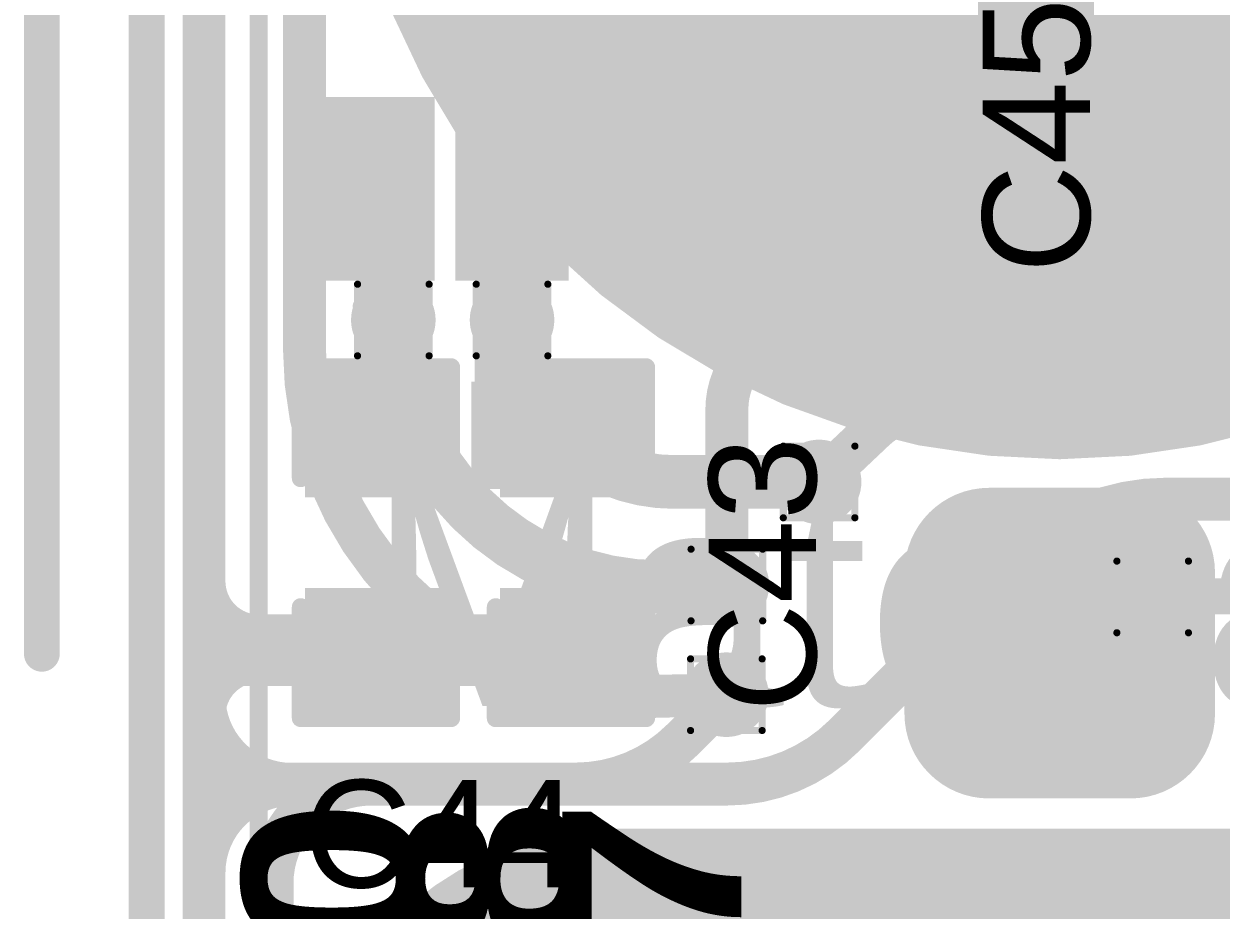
# Model space of a CAD drawing. Header units: inches. Extents: x -17 to 443, y -40 to 218.
# Drawn here: x -2.65 to 5.84, y 15.25 to 21.54 of the extents above; entities that cross this region are included whole.
import ezdxf

# ---------------------------------------------------------------- set-up
doc = ezdxf.new("R2010")
doc.units = ezdxf.units.IN
for name, color, linetype in [('Board Outline', 216, 'Continuous'), ('Bottom Layer', 5, 'Continuous'), ('Bottom Overlay', 54, 'Continuous'), ('Bottom Paste', 16, 'Continuous'), ('Bottom Solder', 6, 'Continuous'), ('Dimension', 6, 'Continuous'), ('Drill Drawing', 1, 'Continuous'), ('Fabrication', 76, 'Continuous'), ('Top Layer', 1, 'Continuous'), ('Top Overlay', 2, 'Continuous'), ('Top Paste', 8, 'Continuous'), ('Top Solder', 216, 'Continuous'), ('Via Holes', 16, 'Continuous')]:
    doc.layers.add(name, color=color, linetype=linetype)
doc.styles.add('Arial', font='', dxfattribs={"height": 0.2})
doc.styles.add('Arial Black_Bold', font='', dxfattribs={"height": 0.2})
doc.styles.get('Arial').set_extended_font_data('Arial')
doc.styles.get('Arial Black_Bold').set_extended_font_data('Arial Black', bold=True)

# ---------------------------------------------------------------- blocks, each defined once
blk = doc.blocks.new('SEMG_PAD_B_64')
at = {"layer": 'Bottom Layer'}
h = blk.add_hatch(color=5, dxfattribs=at)
edge = h.paths.add_edge_path()
edge.add_arc((-3.14997338, 0.0128143), 2.09999834, 90, 270)
edge.add_line((-3.14997338, -2.08718404), (3.150029259999999, -2.08718404))
edge.add_arc((3.15002926, 0.0128143), 2.09999834, 270, 450)
edge.add_line((3.15002926, 2.11281264), (-3.14997338, 2.11281264))
h = blk.add_hatch(color=5, dxfattribs=at)
edge = h.paths.add_edge_path()
edge.add_arc((2.794e-05, -9.98718602), 5.00000016, 0, 360)
at = {"layer": 'Bottom Paste'}
h = blk.add_hatch(color=16, dxfattribs=at)
edge = h.paths.add_edge_path()
edge.add_arc((-3.14997338, 0.0128143), 2.09999834, 90, 270)
edge.add_line((-3.14997338, -2.08718404), (3.150029259999999, -2.08718404))
edge.add_arc((3.15002926, 0.0128143), 2.09999834, 270, 450)
edge.add_line((3.15002926, 2.11281264), (-3.14997338, 2.11281264))
h = blk.add_hatch(color=16, dxfattribs=at)
edge = h.paths.add_edge_path()
edge.add_arc((2.794e-05, -9.98718602), 5.00000016, 0, 360)
at = {"layer": 'Bottom Solder'}
h = blk.add_hatch(color=6, dxfattribs=at)
edge = h.paths.add_edge_path()
edge.add_arc((-3.14997338, 0.0128143), 2.20159834, 90, 270)
edge.add_line((-3.14997338, -2.18878404), (3.150029259999999, -2.18878404))
edge.add_arc((3.15002926, 0.0128143), 2.20159834, 270, 450)
edge.add_line((3.15002926, 2.21441264), (-3.14997338, 2.21441264))
h = blk.add_hatch(color=6, dxfattribs=at)
edge = h.paths.add_edge_path()
edge.add_arc((2.794e-05, -9.98718602), 5.10160016, 0, 360)
at = {"layer": 'Bottom Overlay', "const_width": 0.127}
blk.add_lwpolyline([(5.683262699999999, 10.96579468), (5.683262699999999, -10.96562958)], dxfattribs=at)
blk = doc.blocks.new('SOT_23_5_69')
at = {"layer": 'Top Layer'}
for points in [[(-1.85000011, 1.25000004), (-0.74999977, 1.25000004), (-0.74999977, 0.65000124), (-1.85000011, 0.65000124)], [(0.74999977, 1.25000004), (1.85000011, 1.25000004), (1.85000011, 0.65000124), (0.74999977, 0.65000124)], [(-1.85000011, 0.2999994), (-0.74999977, 0.2999994), (-0.74999977, -0.2999994), (-1.85000011, -0.2999994)], [(-1.85000011, -0.65000124), (-0.74999977, -0.65000124), (-0.74999977, -1.25000004), (-1.85000011, -1.25000004)], [(0.74999977, -0.65000124), (1.85000011, -0.65000124), (1.85000011, -1.25000004), (0.74999977, -1.25000004)]]:
    blk.add_hatch(color=1, dxfattribs=at).paths.add_polyline_path(points)
at = {"layer": 'Top Paste'}
for points in [[(-1.85000011, 1.25000004), (-0.74999977, 1.25000004), (-0.74999977, 0.65000124), (-1.85000011, 0.65000124)], [(0.74999977, 1.25000004), (1.85000011, 1.25000004), (1.85000011, 0.65000124), (0.74999977, 0.65000124)], [(-1.85000011, 0.2999994), (-0.74999977, 0.2999994), (-0.74999977, -0.2999994), (-1.85000011, -0.2999994)], [(-1.85000011, -0.65000124), (-0.74999977, -0.65000124), (-0.74999977, -1.25000004), (-1.85000011, -1.25000004)], [(0.74999977, -0.65000124), (1.85000011, -0.65000124), (1.85000011, -1.25000004), (0.74999977, -1.25000004)]]:
    blk.add_hatch(color=8, dxfattribs=at).paths.add_polyline_path(points)
at = {"layer": 'Top Solder'}
for points in [[(-1.95160011, 1.35160004), (-0.6483997699999999, 1.35160004), (-0.6483997699999999, 0.54840124), (-1.95160011, 0.54840124)], [(0.6483997699999999, 1.35160004), (1.95160011, 1.35160004), (1.95160011, 0.54840124), (0.6483997699999999, 0.54840124)], [(-1.95160011, 0.4015993999999999), (-0.6483997699999999, 0.4015993999999999), (-0.6483997699999999, -0.4015993999999999), (-1.95160011, -0.4015993999999999)], [(-1.95160011, -0.54840124), (-0.6483997699999999, -0.54840124), (-0.6483997699999999, -1.35160004), (-1.95160011, -1.35160004)], [(0.6483997699999999, -0.54840124), (1.95160011, -0.54840124), (1.95160011, -1.35160004), (0.6483997699999999, -1.35160004)]]:
    blk.add_hatch(color=216, dxfattribs=at).paths.add_polyline_path(points)
at = {"layer": 'Top Overlay', "const_width": 0.127}
for points in [[(-0.87900256, 1.4986), (-0.87900256, 1.3986002)], [(-0.87900256, 1.4986), (0.8735949, 1.4986)], [(0.8735949, 1.4986), (0.8735974400000001, 1.3986002)], [(-2.1336, 1.0668), (-2.1336, 0.8128)], [(-2.1336, 1.0668), (-2.0066, 0.9397999999999999)], [(-2.0066, 0.9397999999999999), (-2.1336, 0.8128)], [(0.88000078, 0.43999912), (0.8800033199999999, -0.41800018)], [(-0.87900256, -1.3986002), (-0.87900256, -1.4986)], [(0.8735974400000001, -1.3986002), (0.8735949, -1.4986)], [(-0.87900256, -1.4986), (0.8735949, -1.4986)]]:
    blk.add_lwpolyline(points, dxfattribs=at)
at = {"layer": 'Top Overlay', "const_width": 0.0635}
for points in [[(-0.9107525599999998, 1.4986, 1), (-0.8472525599999999, 1.4986, 1)], [(-0.9107525599999998, 1.4986, 1), (-0.8472525599999999, 1.4986, 1)], [(0.8418448999999999, 1.4986, 1), (0.9053449, 1.4986, 1)], [(0.8418448999999999, 1.4986, 1), (0.9053449, 1.4986, 1)], [(-0.9107525599999998, 1.3986002, 1), (-0.8472525599999999, 1.3986002, 1)], [(0.84184744, 1.3986002, 1), (0.9053474399999999, 1.3986002, 1)], [(-2.16535, 1.0668, 1), (-2.10185, 1.0668, 1)], [(-2.16535, 1.0668, 1), (-2.10185, 1.0668, 1)], [(-2.03835, 0.9397999999999999, 1), (-1.97485, 0.9397999999999999, 1)], [(-2.03835, 0.9397999999999999, 1), (-1.97485, 0.9397999999999999, 1)], [(-2.16535, 0.8128, 1), (-2.10185, 0.8128, 1)], [(-2.16535, 0.8128, 1), (-2.10185, 0.8128, 1)], [(0.84825078, 0.43999912, 1), (0.91175078, 0.43999912, 1)], [(0.8482533200000001, -0.41800018, 1), (0.9117533199999999, -0.41800018, 1)], [(-0.9107525599999998, -1.3986002, 1), (-0.8472525599999999, -1.3986002, 1)], [(0.84184744, -1.3986002, 1), (0.9053474399999999, -1.3986002, 1)], [(-0.9107525599999998, -1.4986, 1), (-0.8472525599999999, -1.4986, 1)], [(-0.9107525599999998, -1.4986, 1), (-0.8472525599999999, -1.4986, 1)], [(0.8418448999999999, -1.4986, 1), (0.9053449, -1.4986, 1)], [(0.8418448999999999, -1.4986, 1), (0.9053449, -1.4986, 1)]]:
    blk.add_lwpolyline(points, format="xyb", close=True, dxfattribs=at)
blk = doc.blocks.new('T____P____SMD_3_P____204')
at = {"layer": 'Top Layer'}
h = blk.add_hatch(color=1, dxfattribs=at)
edge = h.paths.add_edge_path()
edge.add_arc((-0.9999992699999999, 0), 1.00000054, 90, 270)
edge.add_line((-0.9999992700000001, -1.00000054), (0.9999992699999997, -1.00000054))
edge.add_arc((0.9999992699999999, 0), 1.00000054, 270, 450)
edge.add_line((0.99999927, 1.00000054), (-0.9999992699999998, 1.00000054))
h = blk.add_hatch(color=1, dxfattribs=at)
edge = h.paths.add_edge_path()
edge.add_arc((-0.50000154, -2.03999846), 0.499999, 90, 180)
edge.add_line((-1.00000054, -2.03999846), (-1.00000054, -3.04000154))
edge.add_arc((-0.50000154, -3.04000154), 0.499999, 180, 270)
edge.add_line((-0.5000015400000001, -3.54000054), (0.5000015399999999, -3.54000054))
edge.add_arc((0.50000154, -3.04000154), 0.499999, 270, 360)
edge.add_line((1.00000054, -3.04000154), (1.00000054, -2.03999846))
edge.add_arc((0.50000154, -2.03999846), 0.499999, 0, 90)
edge.add_line((0.50000154, -1.53999946), (-0.50000154, -1.53999946))
at = {"layer": 'Top Paste'}
h = blk.add_hatch(color=8, dxfattribs=at)
edge = h.paths.add_edge_path()
edge.add_arc((-0.9999992699999999, 0), 1.00000054, 90, 270)
edge.add_line((-0.9999992700000001, -1.00000054), (0.9999992699999997, -1.00000054))
edge.add_arc((0.9999992699999999, 0), 1.00000054, 270, 450)
edge.add_line((0.99999927, 1.00000054), (-0.9999992699999998, 1.00000054))
h = blk.add_hatch(color=8, dxfattribs=at)
edge = h.paths.add_edge_path()
edge.add_arc((-0.50000154, -2.03999846), 0.499999, 90, 180)
edge.add_line((-1.00000054, -2.03999846), (-1.00000054, -3.04000154))
edge.add_arc((-0.50000154, -3.04000154), 0.499999, 180, 270)
edge.add_line((-0.5000015400000001, -3.54000054), (0.5000015399999999, -3.54000054))
edge.add_arc((0.50000154, -3.04000154), 0.499999, 270, 360)
edge.add_line((1.00000054, -3.04000154), (1.00000054, -2.03999846))
edge.add_arc((0.50000154, -2.03999846), 0.499999, 0, 90)
edge.add_line((0.50000154, -1.53999946), (-0.50000154, -1.53999946))
at = {"layer": 'Top Solder'}
h = blk.add_hatch(color=216, dxfattribs=at)
edge = h.paths.add_edge_path()
edge.add_arc((-0.9999992699999999, 0), 1.10160054, 90, 270)
edge.add_line((-0.9999992700000001, -1.10160054), (0.9999992699999997, -1.10160054))
edge.add_arc((0.9999992699999999, 0), 1.10160054, 270, 450)
edge.add_line((0.99999927, 1.10160054), (-0.9999992699999998, 1.10160054))
h = blk.add_hatch(color=216, dxfattribs=at)
edge = h.paths.add_edge_path()
edge.add_arc((-0.50000154, -2.03999846), 0.601599, 90, 180)
edge.add_line((-1.10160054, -2.03999846), (-1.10160054, -3.04000154))
edge.add_arc((-0.50000154, -3.04000154), 0.601599, 180, 270)
edge.add_line((-0.5000015400000001, -3.64160054), (0.5000015399999999, -3.64160054))
edge.add_arc((0.50000154, -3.04000154), 0.601599, 270, 360)
edge.add_line((1.10160054, -3.04000154), (1.10160054, -2.03999846))
edge.add_arc((0.50000154, -2.03999846), 0.601599, 0, 90)
edge.add_line((0.50000154, -1.43839946), (-0.50000154, -1.43839946))
blk = doc.blocks.new('C___0603_219')
at = {"layer": 'Top Layer'}
for points in [[(-0.3809999999999999, 0.4445), (-0.3809999999999999, -0.4445), (-1.143, -0.4445), (-1.143, 0.4445)], [(1.143, 0.4445), (1.143, -0.4445), (0.3809999999999999, -0.4445), (0.3809999999999999, 0.4445)]]:
    blk.add_hatch(color=1, dxfattribs=at).paths.add_polyline_path(points)
at = {"layer": 'Top Paste'}
for points in [[(-0.3809999999999999, 0.4445), (-0.3809999999999999, -0.4445), (-1.143, -0.4445), (-1.143, 0.4445)], [(1.143, 0.4445), (1.143, -0.4445), (0.3809999999999999, -0.4445), (0.3809999999999999, 0.4445)]]:
    blk.add_hatch(color=8, dxfattribs=at).paths.add_polyline_path(points)
at = {"layer": 'Top Solder'}
for points in [[(-0.3210001199999999, 0.50449988), (-0.3210001199999999, -0.50449988), (-1.20299988, -0.50449988), (-1.20299988, 0.50449988)], [(1.20299988, 0.50449988), (1.20299988, -0.50449988), (0.3210001199999999, -0.50449988), (0.3210001199999999, 0.50449988)]]:
    blk.add_hatch(color=216, dxfattribs=at).paths.add_polyline_path(points)
at = {"layer": 'Top Overlay', "const_width": 0.127}
for points in [[(-0.4571999999999999, 0.5334), (-1.2446, 0.5334)], [(-1.2446, -0.5334), (-1.2446, 0.5334)], [(1.2446, 0.5334), (0.4571999999999999, 0.5334)], [(1.2446, -0.5334), (1.2446, 0.5334)], [(-0.4571999999999999, -0.5334), (-1.2446, -0.5334)], [(1.2446, -0.5334), (0.4571999999999999, -0.5334)]]:
    blk.add_lwpolyline(points, dxfattribs=at)
at = {"layer": 'Top Overlay', "const_width": 0.0635}
for points in [[(-1.27635, 0.5334, 1), (-1.21285, 0.5334, 1)], [(-1.27635, 0.5334, 1), (-1.21285, 0.5334, 1)], [(-0.4889499999999999, 0.5334, 1), (-0.42545, 0.5334, 1)], [(0.42545, 0.5334, 1), (0.4889499999999999, 0.5334, 1)], [(1.21285, 0.5334, 1), (1.27635, 0.5334, 1)], [(1.21285, 0.5334, 1), (1.27635, 0.5334, 1)], [(-1.27635, -0.5334, 1), (-1.21285, -0.5334, 1)], [(-1.27635, -0.5334, 1), (-1.21285, -0.5334, 1)], [(-0.4889499999999999, -0.5334, 1), (-0.42545, -0.5334, 1)], [(0.42545, -0.5334, 1), (0.4889499999999999, -0.5334, 1)], [(1.21285, -0.5334, 1), (1.27635, -0.5334, 1)], [(1.21285, -0.5334, 1), (1.27635, -0.5334, 1)]]:
    blk.add_lwpolyline(points, format="xyb", close=True, dxfattribs=at)
blk = doc.blocks.new('C___0603_220')
at = {"layer": 'Top Layer'}
for points in [[(-0.3809999999999999, 0.4445), (-0.3809999999999999, -0.4445), (-1.143, -0.4445), (-1.143, 0.4445)], [(1.143, 0.4445), (1.143, -0.4445), (0.3809999999999999, -0.4445), (0.3809999999999999, 0.4445)]]:
    blk.add_hatch(color=1, dxfattribs=at).paths.add_polyline_path(points)
at = {"layer": 'Top Paste'}
for points in [[(-0.3809999999999999, 0.4445), (-0.3809999999999999, -0.4445), (-1.143, -0.4445), (-1.143, 0.4445)], [(1.143, 0.4445), (1.143, -0.4445), (0.3809999999999999, -0.4445), (0.3809999999999999, 0.4445)]]:
    blk.add_hatch(color=8, dxfattribs=at).paths.add_polyline_path(points)
at = {"layer": 'Top Solder'}
for points in [[(-0.3210001199999999, 0.50449988), (-0.3210001199999999, -0.50449988), (-1.20299988, -0.50449988), (-1.20299988, 0.50449988)], [(1.20299988, 0.50449988), (1.20299988, -0.50449988), (0.3210001199999999, -0.50449988), (0.3210001199999999, 0.50449988)]]:
    blk.add_hatch(color=216, dxfattribs=at).paths.add_polyline_path(points)
at = {"layer": 'Top Overlay', "const_width": 0.127}
for points in [[(-1.2446, 0.5334), (-1.2446, -0.5334)], [(-1.2446, 0.5334), (-0.4571999999999999, 0.5334)], [(0.4571999999999999, 0.5334), (1.2446, 0.5334)], [(1.2446, 0.5334), (1.2446, -0.5334)], [(-1.2446, -0.5334), (-0.4571999999999999, -0.5334)], [(0.4571999999999999, -0.5334), (1.2446, -0.5334)]]:
    blk.add_lwpolyline(points, dxfattribs=at)
at = {"layer": 'Top Overlay', "const_width": 0.0635}
for points in [[(-1.27635, 0.5334, 1), (-1.21285, 0.5334, 1)], [(-1.27635, 0.5334, 1), (-1.21285, 0.5334, 1)], [(-0.4889499999999999, 0.5334, 1), (-0.42545, 0.5334, 1)], [(0.42545, 0.5334, 1), (0.4889499999999999, 0.5334, 1)], [(1.21285, 0.5334, 1), (1.27635, 0.5334, 1)], [(1.21285, 0.5334, 1), (1.27635, 0.5334, 1)], [(-1.27635, -0.5334, 1), (-1.21285, -0.5334, 1)], [(-1.27635, -0.5334, 1), (-1.21285, -0.5334, 1)], [(-0.4889499999999999, -0.5334, 1), (-0.42545, -0.5334, 1)], [(0.42545, -0.5334, 1), (0.4889499999999999, -0.5334, 1)], [(1.21285, -0.5334, 1), (1.27635, -0.5334, 1)], [(1.21285, -0.5334, 1), (1.27635, -0.5334, 1)]]:
    blk.add_lwpolyline(points, format="xyb", close=True, dxfattribs=at)
blk = doc.blocks.new('C___0603_221')
at = {"layer": 'Top Layer'}
for points in [[(-0.3809999999999999, 0.4445), (-0.3809999999999999, -0.4445), (-1.143, -0.4445), (-1.143, 0.4445)], [(1.143, 0.4445), (1.143, -0.4445), (0.3809999999999999, -0.4445), (0.3809999999999999, 0.4445)]]:
    blk.add_hatch(color=1, dxfattribs=at).paths.add_polyline_path(points)
at = {"layer": 'Top Paste'}
for points in [[(-0.3809999999999999, 0.4445), (-0.3809999999999999, -0.4445), (-1.143, -0.4445), (-1.143, 0.4445)], [(1.143, 0.4445), (1.143, -0.4445), (0.3809999999999999, -0.4445), (0.3809999999999999, 0.4445)]]:
    blk.add_hatch(color=8, dxfattribs=at).paths.add_polyline_path(points)
at = {"layer": 'Top Solder'}
for points in [[(-0.3210001199999999, 0.50449988), (-0.3210001199999999, -0.50449988), (-1.20299988, -0.50449988), (-1.20299988, 0.50449988)], [(1.20299988, 0.50449988), (1.20299988, -0.50449988), (0.3210001199999999, -0.50449988), (0.3210001199999999, 0.50449988)]]:
    blk.add_hatch(color=216, dxfattribs=at).paths.add_polyline_path(points)
at = {"layer": 'Top Overlay', "const_width": 0.127}
for points in [[(-1.2446, 0.5334), (-0.4571999999999999, 0.5334)], [(-1.2446, 0.5334), (-1.2446, -0.5334)], [(0.4571999999999999, 0.5334), (1.2446, 0.5334)], [(1.2446, 0.5334), (1.2446, -0.5334)], [(-1.2446, -0.5334), (-0.4571999999999999, -0.5334)], [(0.4571999999999999, -0.5334), (1.2446, -0.5334)]]:
    blk.add_lwpolyline(points, dxfattribs=at)
at = {"layer": 'Top Overlay', "const_width": 0.0635}
for points in [[(-1.27635, 0.5334, 1), (-1.21285, 0.5334, 1)], [(-1.27635, 0.5334, 1), (-1.21285, 0.5334, 1)], [(-0.4889499999999999, 0.5334, 1), (-0.42545, 0.5334, 1)], [(0.42545, 0.5334, 1), (0.4889499999999999, 0.5334, 1)], [(1.21285, 0.5334, 1), (1.27635, 0.5334, 1)], [(1.21285, 0.5334, 1), (1.27635, 0.5334, 1)], [(-1.27635, -0.5334, 1), (-1.21285, -0.5334, 1)], [(-1.27635, -0.5334, 1), (-1.21285, -0.5334, 1)], [(-0.4889499999999999, -0.5334, 1), (-0.42545, -0.5334, 1)], [(0.42545, -0.5334, 1), (0.4889499999999999, -0.5334, 1)], [(1.21285, -0.5334, 1), (1.27635, -0.5334, 1)], [(1.21285, -0.5334, 1), (1.27635, -0.5334, 1)]]:
    blk.add_lwpolyline(points, format="xyb", close=True, dxfattribs=at)

msp = doc.modelspace()

# ---------------------------------------------------------------- hatches: boundary and pattern name
at = {"layer": 'Bottom Layer'}
h = msp.add_hatch(color=5, dxfattribs=at)
edge = h.paths.add_edge_path()
edge.add_arc((-0.02831084, 19.43651942), 0.2999994, 0, 360)
h = msp.add_hatch(color=5, dxfattribs=at)
edge = h.paths.add_edge_path()
edge.add_arc((0.8137347199999999, 19.43651942), 0.2999994, 0, 360)
h = msp.add_hatch(color=5, dxfattribs=at)
edge = h.paths.add_edge_path()
edge.add_arc((2.99195236, 18.2879365), 0.2999994, 0, 360)
h = msp.add_hatch(color=5, dxfattribs=at)
edge = h.paths.add_edge_path()
edge.add_arc((2.33773472, 17.5571023), 0.2999994, 0, 360)
h = msp.add_hatch(color=5, dxfattribs=at)
edge = h.paths.add_edge_path()
edge.add_arc((5.358343359999999, 17.4724695), 0.2999994, 0, 360)
h = msp.add_hatch(color=5, dxfattribs=at)
edge = h.paths.add_edge_path()
edge.add_arc((2.33403394, 16.77931366), 0.2999994, 0, 360)
at = {"layer": 'Top Layer'}
for points in [[(-0.43626532, 19.81747624), (0.25668224, 19.81747624), (0.25668224, 20.91747912), (-0.43626532, 20.91747912)], [(0.52559712, 18.23827442), (1.67623236, 18.23827442), (1.67623236, 19.00027442), (0.52559712, 19.00027442)]]:
    msp.add_hatch(color=1, dxfattribs=at).paths.add_polyline_path(points)
h = msp.add_hatch(color=1, dxfattribs=at)
edge = h.paths.add_edge_path()
edge.add_arc((-0.02831084, 19.43651942), 0.2999994, 0, 360)
h = msp.add_hatch(color=1, dxfattribs=at)
edge = h.paths.add_edge_path()
edge.add_arc((0.8137347199999999, 19.43651942), 0.2999994, 0, 360)
h = msp.add_hatch(color=1, dxfattribs=at)
edge = h.paths.add_edge_path()
edge.add_arc((2.99195236, 18.2879365), 0.2999994, 0, 360)
h = msp.add_hatch(color=1, dxfattribs=at)
edge = h.paths.add_edge_path()
edge.add_arc((2.33773472, 17.5571023), 0.2999994, 0, 360)
h = msp.add_hatch(color=1, dxfattribs=at)
edge = h.paths.add_edge_path()
edge.add_arc((5.358343359999999, 17.4724695), 0.2999994, 0, 360)
h = msp.add_hatch(color=1, dxfattribs=at)
edge = h.paths.add_edge_path()
edge.add_arc((2.33403394, 16.77931366), 0.2999994, 0, 360)
at = {"layer": 'Via Holes'}
h = msp.add_hatch(color=7, dxfattribs=at)
edge = h.paths.add_edge_path()
edge.add_arc((-0.02831084, 19.43651942), 0.1499997, 0, 360)
h = msp.add_hatch(color=7, dxfattribs=at)
edge = h.paths.add_edge_path()
edge.add_arc((0.8137347199999999, 19.43651942), 0.1499997, 0, 360)
h = msp.add_hatch(color=7, dxfattribs=at)
edge = h.paths.add_edge_path()
edge.add_arc((2.99195236, 18.2879365), 0.1499997, 0, 360)
h = msp.add_hatch(color=7, dxfattribs=at)
edge = h.paths.add_edge_path()
edge.add_arc((2.33773472, 17.5571023), 0.1499997, 0, 360)
h = msp.add_hatch(color=7, dxfattribs=at)
edge = h.paths.add_edge_path()
edge.add_arc((5.358343359999999, 17.4724695), 0.1499997, 0, 360)
h = msp.add_hatch(color=7, dxfattribs=at)
edge = h.paths.add_edge_path()
edge.add_arc((2.33403394, 16.77931366), 0.1499997, 0, 360)

# ---------------------------------------------------------------- linework, layer by layer
at = {"layer": 'Board Outline', "const_width": 0.127}
msp.add_lwpolyline([(-1.77794412, 2.64836656), (-1.7777841, 24.50402262)], dxfattribs=at)
at = {"layer": 'Bottom Layer'}
for points, const_width in [([(-1.3713968, 16.7669464), (-1.3713968, 24.8125742)], 0.3048), ([(-0.6585102399999999, 19.22757394), (-0.6585102399999999, 24.6300625)], 0.3048), ([(1.96231764, 18.2879365), (2.99195236, 18.2879365)], 0.3809999999999999), ([(5.45324792, 18.16581584), (6.08797614, 18.16581584)], 0.3048), ([(3.17290958, 16.4913564), (4.41894722, 17.73739404)], 0.3048), ([(1.86627262, 17.54193596), (1.86904376, 17.54197406)], 0.3809999999999999), ([(1.87280804, 17.54204772), (2.33773472, 17.55341422)], 0.3809999999999999), ([(2.33773472, 17.55341422), (2.33773472, 17.5571023)], 0.3809999999999999), ([(5.36235148, 17.47647762), (9.867971119999998, 17.47647762)], 0.254), ([(-1.3713968, 15.51878532), (-1.3713968, 16.7669464)], 0.3048), ([(1.98424546, 16.77110184), (1.98426578, 16.77110184)], 0.3048), ([(1.98426578, 16.77110184), (2.33407712, 16.77556716)], 0.3048), ([(2.33403394, 16.77561034), (2.33403394, 16.77931366)], 0.3048), ([(2.33403394, 16.77561034), (2.33407712, 16.77556716)], 0.3048), ([(-1.25786642, 16.14541602), (-0.8036763199999999, 16.14541602)], 0.3048), ([(-0.8036763199999999, 16.14541602), (2.33773472, 16.14541602)], 0.3048), ([(-1.3713968, 11.10812612), (-1.3713968, 15.51878532)], 0.3048)]:
    msp.add_lwpolyline(points, dxfattribs=dict(at, const_width=const_width))
for points, const_width in [([(1.86627262, 17.54193596, -0.4142135623730951), (-0.02831084, 19.43651942)], 0.3809999999999999), ([(1.96231764, 18.2879365, -0.4142135623730951), (0.8137347199999999, 19.43651942)], 0.3809999999999999), ([(1.98424546, 16.77110184, -0.4357695006468923), (-0.6585127799999999, 19.22757394)], 0.3048), ([(4.419732079999999, 17.7381789, -0.1987148447064526), (5.45324792, 18.16581584)], 0.3048), ([(4.41894722, 17.73739404, -0.0001900120954727), (4.419732079999999, 17.7381789)], 0.3048), ([(1.87280804, 17.54205026, -0.0024704083372507), (1.86904376, 17.5419766)], 0.3809999999999999), ([(-0.8036763199999999, 16.14541602, -0.3879676943921401), (-1.3713968, 16.7669464)], 0.3048), ([(3.17224918, 16.490696, -0.198706667158914), (2.33773472, 16.14541602)], 0.3048), ([(3.17291212, 16.4913564, -0.0001978790105878), (3.17224918, 16.490696)], 0.3048), ([(-1.3713968, 15.51878532, -0.4142135623730951), (-0.74731626, 16.14286586)], 0.3048), ([(-0.74731626, 16.14286586, -0.0226120741771786), (-0.8036763199999999, 16.14541602)], 0.3048)]:
    msp.add_lwpolyline(points, format="xyb", dxfattribs=dict(at, const_width=const_width))
for points, const_width in [([(-0.12356084, 19.43651942, 1), (0.06693916, 19.43651942, 1)], 0.1905), ([(0.71848472, 19.43651942, 1), (0.90898472, 19.43651942, 1)], 0.1905), ([(-0.73471278, 19.22757394, 1), (-0.58231278, 19.22757394, 1)], 0.1524), ([(-0.73471024, 19.22757394, 1), (-0.58231024, 19.22757394, 1)], 0.1524), ([(1.86706764, 18.2879365, 1), (2.05756764, 18.2879365, 1)], 0.1905), ([(1.86706764, 18.2879365, 1), (2.05756764, 18.2879365, 1)], 0.1905), ([(2.89670236, 18.2879365, 1), (3.08720236, 18.2879365, 1)], 0.1905), ([(5.377047919999999, 18.16581584, 1), (5.52944792, 18.16581584, 1)], 0.1524), ([(5.377047919999999, 18.16581584, 1), (5.52944792, 18.16581584, 1)], 0.1524), ([(4.34274722, 17.73739404, 1), (4.49514722, 17.73739404, 1)], 0.1524), ([(4.34274722, 17.73739404, 1), (4.49514722, 17.73739404, 1)], 0.1524), ([(4.343532079999999, 17.7381789, 1), (4.49593208, 17.7381789, 1)], 0.1524), ([(4.343532079999999, 17.7381789, 1), (4.49593208, 17.7381789, 1)], 0.1524), ([(1.77102262, 17.54193596, 1), (1.96152262, 17.54193596, 1)], 0.1905), ([(1.77102262, 17.54193596, 1), (1.96152262, 17.54193596, 1)], 0.1905), ([(1.77379376, 17.5419766, 1), (1.96429376, 17.5419766, 1)], 0.1905), ([(1.77379376, 17.54197406, 1), (1.96429376, 17.54197406, 1)], 0.1905), ([(1.77755804, 17.54205026, 1), (1.96805804, 17.54205026, 1)], 0.1905), ([(1.77755804, 17.54204772, 1), (1.96805804, 17.54204772, 1)], 0.1905), ([(2.24248472, 17.5571023, 1), (2.43298472, 17.5571023, 1)], 0.1905), ([(2.24248472, 17.55341422, 1), (2.43298472, 17.55341422, 1)], 0.1905), ([(2.24248472, 17.55341422, 1), (2.43298472, 17.55341422, 1)], 0.1905), ([(5.29885148, 17.47647762, 1), (5.42585148, 17.47647762, 1)], 0.127), ([(-1.4475968, 16.7669464, 1), (-1.2951968, 16.7669464, 1)], 0.1524), ([(-1.4475968, 16.7669464, 1), (-1.2951968, 16.7669464, 1)], 0.1524), ([(-1.4475968, 16.7669464, 1), (-1.2951968, 16.7669464, 1)], 0.1524), ([(1.90804546, 16.77110184, 1), (2.06044546, 16.77110184, 1)], 0.1524), ([(1.90804546, 16.77110184, 1), (2.06044546, 16.77110184, 1)], 0.1524), ([(1.90806578, 16.77110184, 1), (2.06046578, 16.77110184, 1)], 0.1524), ([(1.90806578, 16.77110184, 1), (2.06046578, 16.77110184, 1)], 0.1524), ([(2.25783394, 16.77931366, 1), (2.41023394, 16.77931366, 1)], 0.1524), ([(2.25783394, 16.77561034, 1), (2.41023394, 16.77561034, 1)], 0.1524), ([(2.25783394, 16.77561034, 1), (2.41023394, 16.77561034, 1)], 0.1524), ([(2.25787712, 16.77556716, 1), (2.41027712, 16.77556716, 1)], 0.1524), ([(2.25787712, 16.77556716, 1), (2.41027712, 16.77556716, 1)], 0.1524), ([(3.09604918, 16.490696, 1), (3.24844918, 16.490696, 1)], 0.1524), ([(3.09604918, 16.490696, 1), (3.24844918, 16.490696, 1)], 0.1524), ([(3.09670958, 16.4913564, 1), (3.24910958, 16.4913564, 1)], 0.1524), ([(3.09671212, 16.4913564, 1), (3.24911212, 16.4913564, 1)], 0.1524), ([(-1.33406642, 16.14541602, 1), (-1.18166642, 16.14541602, 1)], 0.1524), ([(-0.8798763199999999, 16.14541602, 1), (-0.72747632, 16.14541602, 1)], 0.1524), ([(-0.8798763199999999, 16.14541602, 1), (-0.72747632, 16.14541602, 1)], 0.1524), ([(-0.8798763199999999, 16.14541602, 1), (-0.72747632, 16.14541602, 1)], 0.1524), ([(-0.8798763199999999, 16.14541602, 1), (-0.72747632, 16.14541602, 1)], 0.1524), ([(-0.8235162599999999, 16.14286586, 1), (-0.67111626, 16.14286586, 1)], 0.1524), ([(-0.8235162599999999, 16.14286586, 1), (-0.67111626, 16.14286586, 1)], 0.1524), ([(2.26153472, 16.14541602, 1), (2.41393472, 16.14541602, 1)], 0.1524), ([(2.26153472, 16.14541602, 1), (2.41393472, 16.14541602, 1)], 0.1524), ([(-1.4475968, 15.51878532, 1), (-1.2951968, 15.51878532, 1)], 0.1524), ([(-1.4475968, 15.51878532, 1), (-1.2951968, 15.51878532, 1)], 0.1524), ([(-1.4475968, 15.51878532, 1), (-1.2951968, 15.51878532, 1)], 0.1524)]:
    msp.add_lwpolyline(points, format="xyb", close=True, dxfattribs=dict(at, const_width=const_width))
at = {"layer": 'Dimension', "const_width": 0.254}
msp.add_lwpolyline([(-2.52168152, 17.06951628), (-2.52168152, 192.48185278)], dxfattribs=at)
at = {"layer": 'Dimension', "const_width": 0.127}
msp.add_lwpolyline([(-2.58518152, 17.06951628, 1), (-2.45818152, 17.06951628, 1)], format="xyb", close=True, dxfattribs=at)
at = {"layer": 'Drill Drawing', "const_width": 0.0508}
for points in [[(-0.28231084, 19.69051942), (0.22568916, 19.69051942)], [(-0.28231084, 19.18251942), (-0.28231084, 19.69051942)], [(0.22568916, 19.18251942), (0.22568916, 19.69051942)], [(0.5597347199999999, 19.69051942), (1.06773472, 19.69051942)], [(0.5597347199999999, 19.18251942), (0.5597347199999999, 19.69051942)], [(1.06773472, 19.18251942), (1.06773472, 19.69051942)], [(-0.28231084, 19.18251942), (0.22568916, 19.18251942)], [(0.5597347199999999, 19.18251942), (1.06773472, 19.18251942)], [(2.73795236, 18.5419365), (3.24595236, 18.5419365)], [(2.73795236, 18.0339365), (2.73795236, 18.5419365)], [(3.24595236, 18.0339365), (3.24595236, 18.5419365)], [(2.73795236, 18.0339365), (3.24595236, 18.0339365)], [(2.08373472, 17.8111023), (2.59173472, 17.8111023)], [(2.08373472, 17.3031023), (2.08373472, 17.8111023)], [(2.59173472, 17.3031023), (2.59173472, 17.8111023)], [(5.10434336, 17.7264695), (5.61234336, 17.7264695)], [(5.10434336, 17.2184695), (5.10434336, 17.7264695)], [(5.61234336, 17.2184695), (5.61234336, 17.7264695)], [(2.08373472, 17.3031023), (2.59173472, 17.3031023)], [(5.10434336, 17.2184695), (5.61234336, 17.2184695)], [(2.08003394, 17.03331366), (2.58803394, 17.03331366)], [(2.08003394, 16.52531366), (2.08003394, 17.03331366)], [(2.58803394, 16.52531366), (2.58803394, 17.03331366)], [(2.08003394, 16.52531366), (2.58803394, 16.52531366)]]:
    msp.add_lwpolyline(points, dxfattribs=at)
at = {"layer": 'Drill Drawing', "const_width": 0.0254}
for points in [[(-0.2950108399999999, 19.69051942, 1), (-0.26961084, 19.69051942, 1)], [(-0.2950108399999999, 19.69051942, 1), (-0.26961084, 19.69051942, 1)], [(0.21298916, 19.69051942, 1), (0.23838916, 19.69051942, 1)], [(0.21298916, 19.69051942, 1), (0.23838916, 19.69051942, 1)], [(0.54703472, 19.69051942, 1), (0.57243472, 19.69051942, 1)], [(0.54703472, 19.69051942, 1), (0.57243472, 19.69051942, 1)], [(1.05503472, 19.69051942, 1), (1.08043472, 19.69051942, 1)], [(1.05503472, 19.69051942, 1), (1.08043472, 19.69051942, 1)], [(-0.2950108399999999, 19.18251942, 1), (-0.26961084, 19.18251942, 1)], [(-0.2950108399999999, 19.18251942, 1), (-0.26961084, 19.18251942, 1)], [(0.21298916, 19.18251942, 1), (0.23838916, 19.18251942, 1)], [(0.21298916, 19.18251942, 1), (0.23838916, 19.18251942, 1)], [(0.54703472, 19.18251942, 1), (0.57243472, 19.18251942, 1)], [(0.54703472, 19.18251942, 1), (0.57243472, 19.18251942, 1)], [(1.05503472, 19.18251942, 1), (1.08043472, 19.18251942, 1)], [(1.05503472, 19.18251942, 1), (1.08043472, 19.18251942, 1)], [(2.72525236, 18.5419365, 1), (2.75065236, 18.5419365, 1)], [(2.72525236, 18.5419365, 1), (2.75065236, 18.5419365, 1)], [(3.23325236, 18.5419365, 1), (3.25865236, 18.5419365, 1)], [(3.23325236, 18.5419365, 1), (3.25865236, 18.5419365, 1)], [(2.72525236, 18.0339365, 1), (2.75065236, 18.0339365, 1)], [(2.72525236, 18.0339365, 1), (2.75065236, 18.0339365, 1)], [(3.23325236, 18.0339365, 1), (3.25865236, 18.0339365, 1)], [(3.23325236, 18.0339365, 1), (3.25865236, 18.0339365, 1)], [(2.07103472, 17.8111023, 1), (2.09643472, 17.8111023, 1)], [(2.07103472, 17.8111023, 1), (2.09643472, 17.8111023, 1)], [(2.57903472, 17.8111023, 1), (2.60443472, 17.8111023, 1)], [(2.57903472, 17.8111023, 1), (2.60443472, 17.8111023, 1)], [(5.09164336, 17.7264695, 1), (5.11704336, 17.7264695, 1)], [(5.09164336, 17.7264695, 1), (5.11704336, 17.7264695, 1)], [(5.59964336, 17.7264695, 1), (5.625043359999999, 17.7264695, 1)], [(5.59964336, 17.7264695, 1), (5.625043359999999, 17.7264695, 1)], [(2.07103472, 17.3031023, 1), (2.09643472, 17.3031023, 1)], [(2.07103472, 17.3031023, 1), (2.09643472, 17.3031023, 1)], [(2.57903472, 17.3031023, 1), (2.60443472, 17.3031023, 1)], [(2.57903472, 17.3031023, 1), (2.60443472, 17.3031023, 1)], [(5.09164336, 17.2184695, 1), (5.11704336, 17.2184695, 1)], [(5.09164336, 17.2184695, 1), (5.11704336, 17.2184695, 1)], [(5.59964336, 17.2184695, 1), (5.625043359999999, 17.2184695, 1)], [(5.59964336, 17.2184695, 1), (5.625043359999999, 17.2184695, 1)], [(2.06733394, 17.03331366, 1), (2.09273394, 17.03331366, 1)], [(2.06733394, 17.03331366, 1), (2.09273394, 17.03331366, 1)], [(2.57533394, 17.03331366, 1), (2.60073394, 17.03331366, 1)], [(2.57533394, 17.03331366, 1), (2.60073394, 17.03331366, 1)], [(2.06733394, 16.52531366, 1), (2.09273394, 16.52531366, 1)], [(2.06733394, 16.52531366, 1), (2.09273394, 16.52531366, 1)], [(2.57533394, 16.52531366, 1), (2.60073394, 16.52531366, 1)], [(2.57533394, 16.52531366, 1), (2.60073394, 16.52531366, 1)]]:
    msp.add_lwpolyline(points, format="xyb", close=True, dxfattribs=at)
at = {"layer": 'Fabrication'}
for points, const_width in [([(9.6989773, 23.5761784, 1), (-0.30102302, 23.5761784, 1)], 0.254), ([(1.48153374, 15.7018101, 1), (1.60853374, 15.7018101, 1)], 0.127), ([(1.48153374, 15.7018101, 1), (1.60853374, 15.7018101, 1)], 0.127)]:
    msp.add_lwpolyline(points, format="xyb", close=True, dxfattribs=dict(at, const_width=const_width))
at = {"layer": 'Fabrication', "const_width": 0.254}
for points in [[(-1.77794412, 2.64836656), (-1.7777841, 24.50402262)], [(1.54503374, 15.7018101), (7.8530323, 15.7018101)]]:
    msp.add_lwpolyline(points, dxfattribs=at)
msp.add_lwpolyline([(0.0601091, 15.08673386, -0.198912367379658), (1.54503374, 15.7018101)], format="xyb", dxfattribs=at)
at = {"layer": 'Top Layer'}
for points, const_width in [([(4.671852479999999, 19.3759201), (4.671852479999999, 27.46807562)], 0.3048), ([(4.0980868, 19.67446154), (4.0980868, 25.8213225)], 0.3048), ([(-1.37146284, 16.7669464), (-1.3714095, 24.1427)], 0.3048), ([(-0.13626592, 20.36747768), (-0.09026652, 20.32147828)], 0.508), ([(-0.09026652, 20.07147624), (-0.09026652, 20.32147828)], 0.508), ([(-0.09026652, 20.32147828), (-0.02831084, 20.2595226)], 0.508), ([(0.8137347199999999, 19.43651942), (0.8137347199999999, 20.34097532)], 0.508), ([(-0.02831084, 19.43651942), (-0.02831084, 20.2595226)], 0.508), ([(1.80973476, 20.26197878), (3.15828934, 20.26197878)], 0.508), ([(-0.04591304, 19.41891722), (-0.02831084, 19.43651942)], 0.508), ([(-0.02831084, 18.6135137), (-0.02831084, 19.43651942)], 0.508), ([(0.80241648, 19.42520118), (0.8137347199999999, 19.43651942)], 0.508), ([(0.80241648, 18.84787442), (0.80241648, 19.42520118)], 0.508), ([(2.90523422, 19.36965392), (3.7932868, 19.36965392)], 0.3048), ([(-0.15146528, 18.61947762), (-0.04591304, 18.72502986)], 0.508), ([(2.33773472, 17.5571023), (2.33773472, 18.80215442)], 0.3048), ([(3.74031256, 18.80215442), (4.0980868, 18.80215442)], 0.3048), ([(2.99195236, 18.2879365), (3.38697824, 18.66153494)], 0.3048), ([(-1.26360174, 17.0941365), (-1.1759565, 17.0941365)], 0.508), ([(-1.1759565, 17.0941365), (-0.02831084, 17.0941365)], 0.508), ([(-0.15146528, 17.09547762), (1.2317349, 17.09547762)], 0.508), ([(4.748519839999999, 17.09547762), (5.35433524, 17.09547762)], 0.508), ([(5.35433524, 17.09547762), (5.358343359999999, 17.0914695)], 0.508), ([(1.2317349, 17.09527442), (1.2317349, 17.09547762)], 0.3048), ([(-1.37151872, 8.52250772), (-1.37145776, 16.76248108)], 0.3048), ([(2.0207859, 16.4586666), (2.33403394, 16.77191464)], 0.3048), ([(2.33403394, 16.77191464), (2.33403394, 16.77931366)], 0.3048), ([(-0.18601944, 16.14541602), (1.26453138, 16.14541602)], 0.3048), ([(-0.88885776, 14.33823904), (-0.88885776, 15.4425777)], 0.3048)]:
    msp.add_lwpolyline(points, dxfattribs=dict(at, const_width=const_width))
for points, const_width in [([(-0.26326592, 20.36747768, 1), (-0.00926592, 20.36747768, 1)], 0.254), ([(-0.21726652, 20.32147828, 1), (0.03673348, 20.32147828, 1)], 0.254), ([(-0.21726652, 20.32147828, 1), (0.03673348, 20.32147828, 1)], 0.254), ([(-0.21726652, 20.32147828, 1), (0.03673348, 20.32147828, 1)], 0.254), ([(0.6867347199999999, 20.34097532, 1), (0.94073472, 20.34097532, 1)], 0.254), ([(-0.15531084, 20.2595226, 1), (0.09868916, 20.2595226, 1)], 0.254), ([(-0.15531084, 20.2595226, 1), (0.09868916, 20.2595226, 1)], 0.254), ([(1.68273476, 20.26197878, 1), (1.93673476, 20.26197878, 1)], 0.254), ([(3.03128934, 20.26197878, 1), (3.285289339999999, 20.26197878, 1)], 0.254), ([(-0.21726652, 20.07147624, 1), (0.03673348, 20.07147624, 1)], 0.254), ([(4.0218868, 19.67446154, 1), (4.174286799999999, 19.67446154, 1)], 0.1524), ([(4.0218868, 19.67446154, 1), (4.174286799999999, 19.67446154, 1)], 0.1524), ([(-0.17291304, 19.41891722, 1), (0.08108696, 19.41891722, 1)], 0.254), ([(-0.15531084, 19.43651942, 1), (0.09868916, 19.43651942, 1)], 0.254), ([(-0.15531084, 19.43651942, 1), (0.09868916, 19.43651942, 1)], 0.254), ([(-0.15531084, 19.43651942, 1), (0.09868916, 19.43651942, 1)], 0.254), ([(0.67541648, 19.42520118, 1), (0.9294164799999999, 19.42520118, 1)], 0.254), ([(0.67541648, 19.42520118, 1), (0.9294164799999999, 19.42520118, 1)], 0.254), ([(0.6867347199999999, 19.43651942, 1), (0.94073472, 19.43651942, 1)], 0.254), ([(0.6867347199999999, 19.43651942, 1), (0.94073472, 19.43651942, 1)], 0.254), ([(2.82903422, 19.36965392, 1), (2.98143422, 19.36965392, 1)], 0.1524), ([(2.82903422, 19.36965392, 1), (2.98143422, 19.36965392, 1)], 0.1524), ([(3.7170868, 19.36965392, 1), (3.8694868, 19.36965392, 1)], 0.1524), ([(3.7170868, 19.36965392, 1), (3.8694868, 19.36965392, 1)], 0.1524), ([(4.595652479999999, 19.3759201, 1), (4.748052479999999, 19.3759201, 1)], 0.1524), ([(4.595652479999999, 19.3759201, 1), (4.748052479999999, 19.3759201, 1)], 0.1524), ([(0.67541648, 18.84787442, 1), (0.9294164799999999, 18.84787442, 1)], 0.254), ([(-0.17291304, 18.72502986, 1), (0.08108696, 18.72502986, 1)], 0.254), ([(2.26153472, 18.80215442, 1), (2.41393472, 18.80215442, 1)], 0.1524), ([(2.26153472, 18.80215442, 1), (2.41393472, 18.80215442, 1)], 0.1524), ([(3.66411256, 18.80215442, 1), (3.81651256, 18.80215442, 1)], 0.1524), ([(3.66411256, 18.80215442, 1), (3.81651256, 18.80215442, 1)], 0.1524), ([(4.0218868, 18.80215442, 1), (4.174286799999999, 18.80215442, 1)], 0.1524), ([(4.0218868, 18.80215442, 1), (4.174286799999999, 18.80215442, 1)], 0.1524), ([(-0.27846528, 18.61947762, 1), (-0.02446528, 18.61947762, 1)], 0.254), ([(-0.15531084, 18.6135137, 1), (0.09868916, 18.6135137, 1)], 0.254), ([(3.31077824, 18.66153494, 1), (3.46317824, 18.66153494, 1)], 0.1524), ([(3.31077824, 18.66153494, 1), (3.46317824, 18.66153494, 1)], 0.1524), ([(2.91575236, 18.2879365, 1), (3.06815236, 18.2879365, 1)], 0.1524), ([(-1.44756378, 17.57225848, 1), (-1.29516378, 17.57225848, 1)], 0.1524), ([(2.26153472, 17.5571023, 1), (2.41393472, 17.5571023, 1)], 0.1524), ([(-1.39060174, 17.0941365, 1), (-1.13660174, 17.0941365, 1)], 0.254), ([(-1.3029565, 17.0941365, 1), (-1.0489565, 17.0941365, 1)], 0.254), ([(-1.3029565, 17.0941365, 1), (-1.0489565, 17.0941365, 1)], 0.254), ([(-1.06040174, 17.1957365, 1), (-0.9080017399999999, 17.1957365, 1)], 0.1524), ([(-0.27846528, 17.09547762, 1), (-0.02446528, 17.09547762, 1)], 0.254), ([(-0.15531084, 17.0941365, 1), (0.09868916, 17.0941365, 1)], 0.254), ([(1.1047349, 17.09547762, 1), (1.3587349, 17.09547762, 1)], 0.254), ([(4.621519839999999, 17.09547762, 1), (4.87551984, 17.09547762, 1)], 0.254), ([(5.227335239999999, 17.09547762, 1), (5.48133524, 17.09547762, 1)], 0.254), ([(5.227335239999999, 17.09547762, 1), (5.48133524, 17.09547762, 1)], 0.254), ([(5.23134336, 17.0914695, 1), (5.48534336, 17.0914695, 1)], 0.254), ([(-1.2521565, 17.0941365, 1), (-1.0997565, 17.0941365, 1)], 0.1524), ([(-1.06040174, 17.1449365, 1), (-0.9080017399999999, 17.1449365, 1)], 0.1524), ([(-0.27712416, 17.1449365, 1), (-0.12472416, 17.1449365, 1)], 0.1524), ([(-0.22766528, 17.09547762, 1), (-0.07526528, 17.09547762, 1)], 0.1524), ([(1.1555349, 17.09547762, 1), (1.3079349, 17.09547762, 1)], 0.1524), ([(1.1555349, 17.09527442, 1), (1.3079349, 17.09527442, 1)], 0.1524), ([(4.62286096, 17.1449365, 1), (4.77526096, 17.1449365, 1)], 0.1524), ([(4.672319839999999, 17.09547762, 1), (4.824719839999999, 17.09547762, 1)], 0.1524), ([(-1.2521565, 16.9671365, 1), (-1.0997565, 16.9671365, 1)], 0.1524), ([(-1.44766284, 16.7669464, 1), (-1.29526284, 16.7669464, 1)], 0.1524), ([(-1.44765776, 16.76248108, 1), (-1.29525776, 16.76248108, 1)], 0.1524), ([(-1.44765522, 16.76248108, 1), (-1.29525522, 16.76248108, 1)], 0.1524), ([(-1.4475968, 16.76694386, 1), (-1.2951968, 16.76694386, 1)], 0.1524), ([(-1.4475968, 16.76694386, 1), (-1.2951968, 16.76694386, 1)], 0.1524), ([(-1.44756378, 16.76841452, 1), (-1.29516378, 16.76841452, 1)], 0.1524), ([(2.25783394, 16.77931366, 1), (2.41023394, 16.77931366, 1)], 0.1524), ([(2.25783394, 16.77191464, 1), (2.41023394, 16.77191464, 1)], 0.1524), ([(2.25783394, 16.77191464, 1), (2.41023394, 16.77191464, 1)], 0.1524), ([(-1.44756378, 16.64141452, 1), (-1.29516378, 16.64141452, 1)], 0.1524), ([(1.9445859, 16.4586666, 1), (2.0969859, 16.4586666, 1)], 0.1524), ([(1.9445859, 16.4586666, 1), (2.0969859, 16.4586666, 1)], 0.1524), ([(-0.26221944, 16.14541602, 1), (-0.10981944, 16.14541602, 1)], 0.1524), ([(-0.26221944, 16.14541602, 1), (-0.10981944, 16.14541602, 1)], 0.1524), ([(1.18833138, 16.14541602, 1), (1.34073138, 16.14541602, 1)], 0.1524), ([(1.18833138, 16.14541602, 1), (1.34073138, 16.14541602, 1)], 0.1524), ([(-0.9650577599999999, 15.4425777, 1), (-0.8126577599999999, 15.4425777, 1)], 0.1524), ([(-0.9650577599999999, 15.4425777, 1), (-0.8126577599999999, 15.4425777, 1)], 0.1524)]:
    msp.add_lwpolyline(points, format="xyb", close=True, dxfattribs=dict(at, const_width=const_width))
at = {"layer": 'Top Layer', "const_width": 0.3048}
for points in [[(4.0980868, 19.67446154, -0.4142062402446349), (3.7932868, 19.36965392)], [(2.33773472, 18.80215442, -0.4142135623730951), (2.90523422, 19.36965392)], [(4.671852479999999, 19.3759201, -0.4142135623730951), (4.0980868, 18.80215442)], [(3.38697824, 18.66153494, -0.1916793628161108), (3.74031256, 18.80215442)], [(-0.9842017399999999, 17.1957365, -0.4060763031968747), (-1.37136378, 17.57225848)], [(-1.1759565, 17.0941365, -0.1302142453574066), (-0.9842017399999999, 17.1449365)], [(-0.20092416, 17.1449365, -0.4142135623730951), (-0.15146528, 17.09547762)], [(4.748519839999999, 17.09547762, -0.4142135623730951), (4.69906096, 17.1449365)], [(-1.37136378, 16.64141452, -0.2620078878757801), (-1.1759565, 16.9671365)], [(-1.37145522, 16.76248108, -0.0036617391166226), (-1.3713968, 16.76694386)], [(-1.3713968, 16.76694386, -0.001205567154083), (-1.37136378, 16.76841452)], [(2.0207859, 16.4586666, -0.198912367379658), (1.26453138, 16.14541602)], [(-0.88885776, 15.4425777, -0.4142135623730951), (-0.18601944, 16.14541602)], [(6.2458981, 15.4576526, -0.1567261152700714), (5.56661574, 14.77837024)]]:
    msp.add_lwpolyline(points, format="xyb", dxfattribs=at)

# ---------------------------------------------------------------- block references
for name, p, rotation in [('SEMG_PAD_B_64', (4.69900508, 13.58899238), 180), ('SOT_23_5_69', (0.8137347199999999, 21.66747762), 90), ('C___0603_219', (3.18368934, 21.03247762), 270), ('C___0603_220', (-0.15146528, 17.85747762), 90), ('C___0603_221', (1.2317349, 17.85727442), 90), ('T____P____SMD_3_P____204', (4.69900508, 14.60492888), 180)]:
    msp.add_blockref(name, p, dxfattribs=dict(rotation=rotation))

# ---------------------------------------------------------------- texts
at = {"layer": 'Fabrication', "style": 'Arial'}
msp.add_text('Material', height=1.524, rotation=360, dxfattribs=at).set_placement((-0.21581872, 16.69959322))
at = {"layer": 'Top Overlay'}
for s, height, style, p in [('C45', 0.7619999999999999, 'Arial', (4.91334806, 19.76859648)), ('C43', 0.7619999999999999, 'Arial', (2.97087798, 16.657193)), ('SB808', 1.27, 'Arial Black_Bold', (1.30884676, 9.83142306)), ('SB810', 1.27, 'Arial Black_Bold', (0.17017492, 9.8314256)), ('SB807', 1.27, 'Arial Black_Bold', (2.4411178, 9.8314256))]:
    msp.add_text(s, height=height, rotation=90, dxfattribs=dict(at, style=style)).set_placement(p)
at = {"layer": 'Top Overlay', "style": 'Arial'}
msp.add_text('C44', height=0.7619999999999999, dxfattribs=at).set_placement((-0.66662808, 15.41220946))

doc.saveas('drawing.dxf')
